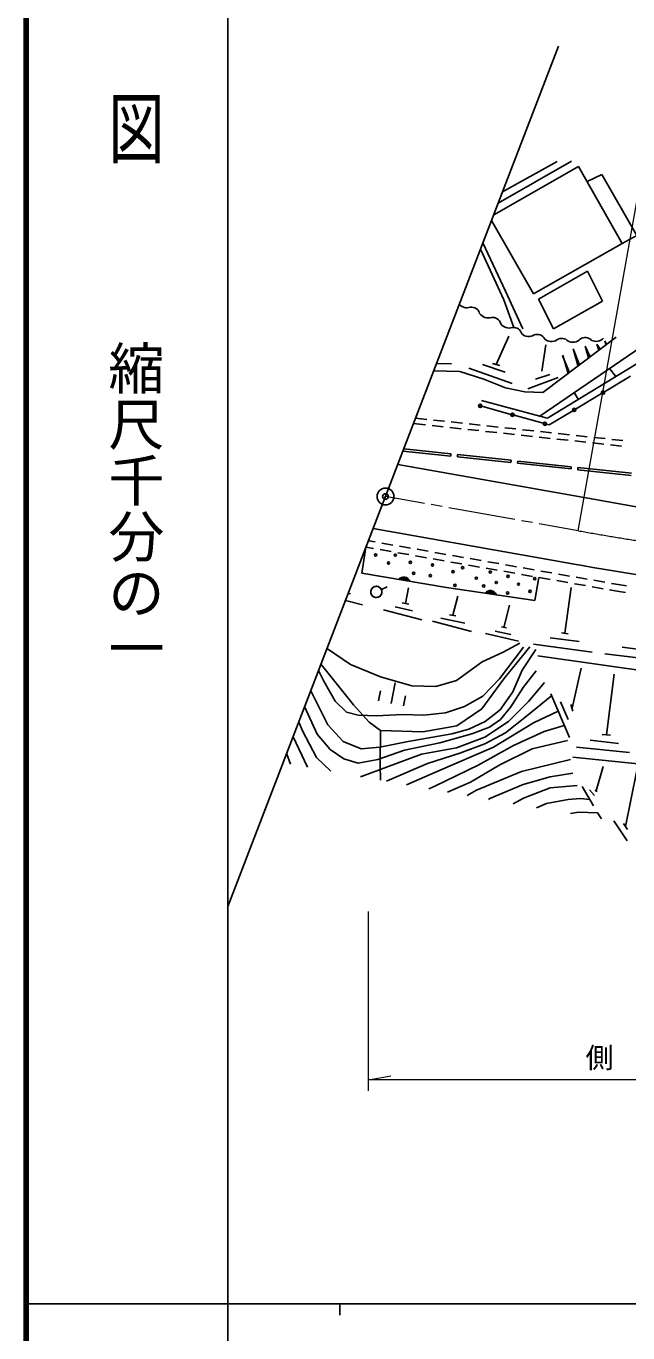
# Model space of a CAD drawing. Units: millimetres, scale not verified. Extents: x 40000 to 680000, y 20000 to 380000.
# Drawn here: x 40000 to 93703, y 202409 to 319022 of the extents above; entities that cross this region are included whole.
import ezdxf
from ezdxf.enums import TextEntityAlignment as Align

# ---------------------------------------------------------------- set-up
doc = ezdxf.new("R2010")
doc.units = ezdxf.units.MM
doc.header["$LTSCALE"] = 1000
doc.header["$PDMODE"] = 32
doc.header["$PDSIZE"] = 500
doc.linetypes.add('CHAIN', pattern=[18.5, 12, -1.5, 3.5, -1.5])
for name, color, linetype, lineweight in [('M-BGD', 7, 'Continuous', 25), ('M-BMK', 2, 'CHAIN', 13), ('M-BMK-OTRS', 5, 'Continuous', 25), ('M-BMK-SRVR', 3, 'Continuous', 25), ('M-STR-HTXT', 7, 'Continuous', 13), ('M-STR-STRC', 7, 'Continuous', 25), ('M-TTL', 2, 'Continuous', 140), ('M-TTL-BAND', 7, 'Continuous', 25)]:
    doc.layers.add(name, color=color, linetype=linetype, lineweight=lineweight)
doc.styles.add('@ＭＳ ゴシック', font='')
doc.styles.add('ＭＳ ゴシック', font='')
doc.styles.get('@ＭＳ ゴシック').set_extended_font_data('@MS Gothic')
doc.styles.get('ＭＳ ゴシック').set_extended_font_data('MS Gothic')

msp = doc.modelspace()

# ---------------------------------------------------------------- linework, layer by layer
at = {"layer": 'M-BGD'}
for p, q in [((82134, 303234), (88666, 306964)), ((87391, 306940), (82514, 304223)), ((89301, 306499), (81727, 302177)), ((89301, 306499), (93205, 299624)), ((90058, 305166), (91384, 305776)), ((91384, 305776), (94509, 300324)), ((85281, 295123), (81538, 301684)), ((94509, 300324), (93205, 299624)), ((80547, 299108), (82640, 294609)), ((82778, 295371), (80771, 299690)), ((85281, 295123), (93205, 299624)), ((85727, 294666), (90090, 297142)), ((91438, 294474), (90090, 297142)), ((84341, 292021), (82778, 295371)), ((82640, 294609), (83533, 292124)), ((87076, 291998), (85727, 294666)), ((87076, 291998), (91438, 294474)), ((81943, 288818), (83087, 291350)), ((96072, 291202), (85836, 284218)), ((86029, 288226), (86386, 290574)), ((86127, 286338), (92660, 291271)), ((90324, 289507), (89894, 290475)), ((89894, 290475), (90204, 289417)), ((91217, 290182), (90920, 290651)), ((90920, 290651), (91120, 290108)), ((91795, 290618), (91639, 290924)), ((91639, 290924), (91752, 290585)), ((76944, 289735), (76972, 289730)), ((86524, 284042), (95651, 289608)), ((88496, 288127), (87878, 289591)), ((87907, 289649), (88373, 288034)), ((89394, 288805), (88824, 290237)), ((88824, 290237), (89252, 288773)), ((76381, 288269), (78718, 288192)), ((76625, 288906), (77961, 288886)), ((78718, 288192), (80856, 287530)), ((79497, 288502), (83380, 287134)), ((80720, 288826), (82764, 288131)), ((81611, 288913), (82275, 288723)), ((92071, 288472), (92618, 287759)), ((80856, 287530), (82769, 286745)), ((84785, 286662), (87476, 287679)), ((85468, 287512), (86749, 287938)), ((82769, 286745), (84502, 286397)), ((84502, 286397), (86127, 286338)), ((88910, 286315), (89281, 285724)), ((85836, 284218), (80626, 285625)), ((75640, 283442), (74569, 283558)), ((75760, 283932), (74755, 284041)), ((77231, 283270), (76237, 283378)), ((77350, 283760), (76356, 283868)), ((78941, 283588), (77947, 283695)), ((80532, 283416), (79538, 283523)), ((85836, 284218), (86524, 284042)), ((78821, 283098), (77827, 283206)), ((80412, 282926), (79418, 283033)), ((82003, 282753), (81009, 282861)), ((82123, 283243), (81128, 283351)), ((83594, 282581), (82599, 282689)), ((83713, 283071), (82719, 283179)), ((85184, 282409), (84190, 282517)), ((85304, 282899), (84310, 283007)), ((86775, 282237), (85781, 282344)), ((86895, 282727), (85900, 282834)), ((88485, 282555), (87491, 282662)), ((90076, 282382), (89082, 282490)), ((91667, 282210), (90673, 282318)), ((77892, 280651), (73627, 281106)), ((77913, 280849), (73701, 281299)), ((88366, 282065), (87371, 282172)), ((89956, 281892), (88962, 282000)), ((91547, 281720), (90553, 281828)), ((93138, 281548), (92144, 281656)), ((93257, 282038), (92263, 282146)), ((77892, 280651), (77913, 280849)), ((78488, 280587), (78509, 280786)), ((83261, 280077), (78488, 280587)), ((83282, 280276), (78509, 280786)), ((83261, 280077), (83282, 280276)), ((83858, 280013), (83879, 280212)), ((88630, 279504), (83858, 280013)), ((88652, 279703), (83879, 280212)), ((88630, 279504), (88652, 279703)), ((89227, 279440), (89248, 279639)), ((94000, 278930), (89227, 279440)), ((94021, 279129), (89248, 279639)), ((71157, 272990), (70548, 273097)), ((72733, 272714), (71748, 272887)), ((70331, 272533), (69953, 270196)), ((71000, 272409), (70329, 272527)), ((72576, 272132), (71591, 272305)), ((74152, 271856), (73167, 272028)), ((74309, 272437), (73324, 272610)), ((75728, 271579), (74743, 271752)), ((75885, 272161), (74900, 272333)), ((77461, 271884), (76476, 272057)), ((79037, 271607), (78052, 271780)), ((77304, 271302), (76319, 271475)), ((78880, 271026), (77895, 271199)), ((80456, 270749), (79471, 270922)), ((80613, 271331), (79628, 271504)), ((82032, 270473), (81047, 270645)), ((82189, 271054), (81204, 271227)), ((83765, 270778), (82780, 270951)), ((85341, 270501), (84356, 270674)), ((83608, 270196), (82623, 270369)), ((85184, 269919), (84199, 270092)), ((85399, 267776), (85752, 269820)), ((86759, 269643), (85775, 269816)), ((86916, 270225), (85931, 270397)), ((88335, 269366), (87350, 269539)), ((88492, 269948), (87507, 270121)), ((90068, 269671), (89083, 269844)), ((91644, 269395), (90659, 269568)), ((68747, 268412), (68959, 268366)), ((71707, 268749), (72230, 268999)), ((73849, 267511), (74128, 268901)), ((88077, 264839), (88651, 268929)), ((89911, 269090), (88926, 269263)), ((91487, 268813), (90502, 268986)), ((92750, 268592), (92078, 268709)), ((92844, 269184), (92235, 269291)), ((93492, 268485), (92750, 268592)), ((93580, 269079), (92844, 269184)), ((68499, 267768), (70016, 267368)), ((72936, 267191), (74471, 266851)), ((73547, 267571), (74151, 267450)), ((78068, 266444), (78535, 268142)), ((82647, 265367), (83153, 267341)), ((71908, 266925), (75317, 266052)), ((76266, 265925), (79760, 265003)), ((77010, 266184), (79156, 265754)), ((77796, 266498), (78340, 266389)), ((81011, 264815), (83955, 264130)), ((81870, 265020), (83260, 264741)), ((82420, 265413), (82874, 265322)), ((87775, 264889), (88379, 264789)), ((84387, 263607), (82240, 260785)), ((82571, 263162), (84056, 263945)), ((82648, 260788), (84964, 263637)), ((85289, 263861), (90524, 263154)), ((89363, 264119), (86762, 264447)), ((95922, 263254), (93192, 263587)), ((66862, 263510), (66902, 263450)), ((66902, 263450), (68944, 262054)), ((80699, 262303), (82571, 263162)), ((84273, 261556), (85475, 263389)), ((85662, 262821), (104155, 260216)), ((91637, 263017), (97095, 262351)), ((66576, 260558), (66098, 261521)), ((66613, 261721), (66312, 262079)), ((69222, 258458), (66613, 261721)), ((68944, 262054), (71616, 260945)), ((78423, 260629), (80699, 262303)), ((83437, 259628), (84273, 261556)), ((84365, 259989), (85509, 261497)), ((88720, 258163), (89535, 261728)), ((67590, 258795), (66576, 260558)), ((71616, 260945), (74417, 260161)), ((72568, 258580), (72938, 260423)), ((74417, 260161), (76563, 260080)), ((76563, 260080), (78423, 260629)), ((80667, 258090), (82648, 260788)), ((82240, 260785), (80752, 259239)), ((86276, 260447), (84823, 258756)), ((91787, 255787), (92480, 261201)), ((65402, 259712), (66934, 256675)), ((71640, 259713), (71457, 258803)), ((73862, 259267), (73679, 258357)), ((80752, 259239), (79131, 258292)), ((82297, 257997), (83437, 259628)), ((83262, 258282), (84365, 259989)), ((84671, 257456), (86889, 259264)), ((86816, 259432), (88490, 255554)), ((64857, 258295), (65962, 255835)), ((68599, 257798), (67590, 258795)), ((69626, 257528), (68599, 257798)), ((70600, 256899), (69222, 258458)), ((77430, 257743), (75479, 257530)), ((79131, 258292), (77430, 257743)), ((78444, 256574), (80667, 258090)), ((80980, 256978), (82297, 257997)), ((82326, 257139), (83262, 258282)), ((84823, 258756), (83052, 256966)), ((87484, 257885), (85281, 256845)), ((87684, 258713), (88379, 257133)), ((88612, 258488), (88806, 257904)), ((64663, 256123), (64327, 256916)), ((66934, 256675), (68281, 255186)), ((71302, 257478), (69626, 257528)), ((71620, 256169), (70600, 256899)), ((73552, 257599), (71302, 257478)), ((75479, 257530), (73552, 257599)), ((75417, 256048), (78444, 256574)), ((79516, 256288), (80980, 256978)), ((83052, 256966), (80926, 255574)), ((81350, 256466), (82326, 257139)), ((85281, 256845), (81698, 254686)), ((82795, 255959), (84671, 257456)), ((88029, 256622), (86230, 256082)), ((63818, 255591), (65102, 252894)), ((65924, 253752), (64663, 256123)), ((65962, 255835), (67126, 254461)), ((71584, 253087), (71620, 256169)), ((71620, 256169), (75417, 256048)), ((74096, 255173), (77978, 255870)), ((76916, 255075), (79788, 255857)), ((77978, 255870), (79516, 256288)), ((80926, 255574), (78398, 254615)), ((79788, 255857), (81350, 256466)), ((80941, 254973), (82795, 255959)), ((86230, 256082), (83483, 254833)), ((91424, 255821), (92150, 255754)), ((67126, 254461), (68347, 253646)), ((68281, 255186), (69905, 254539)), ((69905, 254539), (71579, 254673)), ((71375, 253581), (73767, 254404)), ((71579, 254673), (74096, 255173)), ((73767, 254404), (76916, 255075)), ((78398, 254615), (75297, 254043)), ((81698, 254686), (76731, 252533)), ((78711, 254145), (80941, 254973)), ((83483, 254833), (80330, 253076)), ((82277, 253103), (85170, 254532)), ((85170, 254532), (88306, 255271)), ((89133, 254685), (93863, 254203)), ((90346, 255298), (92853, 254990)), ((63272, 254067), (63254, 254125)), ((63603, 253161), (63272, 254067)), ((67189, 252523), (65924, 253752)), ((68347, 253646), (69626, 253253)), ((69626, 253253), (71375, 253581)), ((71613, 251737), (71584, 253087)), ((75297, 254043), (72158, 252881)), ((72423, 251768), (75813, 253233)), ((75813, 253233), (78711, 254145)), ((80330, 253076), (76475, 251192)), ((79660, 251565), (82277, 253103)), ((88571, 253579), (84202, 252509)), ((88796, 253780), (104849, 252115)), ((69928, 252052), (69834, 252053)), ((72158, 252881), (69928, 252052)), ((76731, 252533), (73956, 251321)), ((84202, 252509), (80183, 250839)), ((84354, 251331), (86774, 252044)), ((86774, 252044), (88794, 252357)), ((90859, 250782), (91512, 252962)), ((93498, 247596), (94513, 252593)), ((72150, 251642), (72423, 251768)), ((76475, 251192), (75939, 250968)), ((77605, 250672), (79660, 251565)), ((80183, 250839), (79356, 250361)), ((81388, 250089), (84354, 251331)), ((86773, 251046), (84391, 250126)), ((89169, 251244), (86773, 251046)), ((89632, 251160), (90649, 249438)), ((90275, 250875), (90717, 250358)), ((90788, 250870), (90929, 250694)), ((81270, 250020), (81388, 250089)), ((84391, 250126), (83458, 249632)), ((85544, 249261), (86449, 249636)), ((86449, 249636), (88368, 250007)), ((88368, 250007), (89453, 250100)), ((89453, 250100), (90307, 250016)), ((88569, 248745), (89291, 248862)), ((89291, 248862), (91003, 248824)), ((91003, 248824), (91363, 248296)), ((92441, 248109), (93629, 246324)), ((93324, 247851), (93672, 247342))]:
    msp.add_line(p, q, dxfattribs=at)
msp.add_lwpolyline([(85399, 267776), (77524, 268924), (69953, 270196)], dxfattribs=at)
msp.add_lwpolyline([(71707, 268749), (71657, 268833), (71591, 268906), (71512, 268964), (71423, 269005), (71328, 269029), (71230, 269033), (71133, 269019), (71041, 268985), (70957, 268935), (70885, 268868), (70826, 268790), (70785, 268701), (70761, 268606), (70757, 268508), (70772, 268411), (70805, 268319), (70856, 268235), (70922, 268162), (71001, 268104), (71089, 268063), (71185, 268039), (71283, 268035), (71379, 268049), (71472, 268083), (71555, 268134), (71628, 268200), (71686, 268279), (71728, 268367), (71751, 268462), (71755, 268560), (71741, 268657)], close=True, dxfattribs=at)
for centre, radius in [((71192, 271817), 100), ((72951, 271810), 100), ((72340, 271115), 100), ((74299, 271162), 100), ((76264, 270925), 100), ((78954, 270699), 100), ((74576, 270194), 100), ((76076, 269988), 100), ((78095, 270337), 100), ((80180, 269761), 100), ((81420, 270298), 100), ((81958, 269373), 100), ((83010, 269916), 100), ((85392, 269721), 100), ((71256, 268534), 500), ((78268, 269126), 100), ((80838, 269058), 100), ((82971, 268441), 100), ((83940, 269226), 100), ((84974, 268579), 100)]:
    msp.add_circle(centre, radius, dxfattribs=at)
for centre, radius, start, end in [((79349, 294816), 928, 221.95025, 288.40677), ((79740, 293182), 759, 14.01277, 97.39187), ((81229, 293909), 928, 215.816, 288.40677), ((81620, 292276), 759, 14.01277, 97.39187), ((83109, 293003), 928, 215.816, 288.40677), ((83500, 291369), 759, 14.01277, 97.39187), ((84843, 292255), 928, 229.13276, 301.72353), ((85600, 290756), 759, 27.32953, 110.70863), ((86882, 291806), 928, 229.13276, 301.72353), ((87808, 290397), 759, 41.90162, 125.28072), ((88784, 291736), 928, 243.70485, 316.29562), ((89894, 290475), 759, 41.90162, 125.28072), ((90870, 291814), 928, 243.70485, 316.29562), ((73694, 269297), 567, 18.53374, 142.38877), ((73694, 269297), 453, 26.49313, 134.42937), ((73694, 269297), 340, 42.1185, 118.804), ((81423, 268086), 567, 19.78131, 143.63633), ((81423, 268086), 453, 27.7407, 135.67694), ((81423, 268086), 340, 43.36607, 120.05157)]:
    msp.add_arc(centre, radius, start, end, dxfattribs=at)
at = {"layer": 'M-BMK'}
for p, q in [((75550, 276429), (72067, 277048)), ((77125, 276149), (76140, 276324)), ((83623, 274994), (77716, 276044)), ((85198, 274714), (84214, 274889)), ((89272, 273990), (85789, 274609))]:
    msp.add_line(p, q, dxfattribs=at)
msp.add_arc((140024, 559515), 290000, 259.92098, 267.34749, dxfattribs=at)
at = {"layer": 'M-BMK-OTRS'}
msp.add_line((87520, 317246), (58000, 240457), dxfattribs=at)
at = {"layer": 'M-BMK-SRVR'}
msp.add_circle((72067, 277048), 750, dxfattribs=at)
msp.add_point((72067, 277048), dxfattribs=at)
at = {"layer": 'M-STR-HTXT'}
for p, q in [((89272, 273990), (94522, 303527)), ((70548, 224000), (70548, 240000)), ((70548, 225000), (72548, 225350)), ((126789, 225000), (70548, 225000))]:
    msp.add_line(p, q, dxfattribs=at)
at = {"layer": 'M-STR-STRC'}
for p, q in [((91619, 286393), (93937, 287779)), ((89044, 284853), (91362, 286239)), ((80661, 285096), (83263, 284377)), ((86674, 283436), (88787, 284700)), ((83553, 284298), (86155, 283579)), ((86444, 283499), (86674, 283436)), ((89797, 276944), (73163, 279900)), ((89797, 276944), (95450, 275950)), ((88747, 271036), (70970, 274196))]:
    msp.add_line(p, q, dxfattribs=at)
for centre, radius in [((91490, 286316), 150), ((91490, 286316), 120), ((91490, 286316), 100), ((80516, 285136), 150), ((80516, 285136), 120), ((80516, 285136), 100), ((88916, 284776), 150), ((88916, 284776), 120), ((88916, 284776), 100), ((83408, 284337), 150), ((83408, 284337), 120), ((83408, 284337), 100), ((86300, 283539), 150), ((86300, 283539), 120), ((86300, 283539), 100)]:
    msp.add_circle(centre, radius, dxfattribs=at)
msp.add_arc((155098, 652353), 387046, 260.12903, 262.32714, dxfattribs=at)
at = {"layer": 'M-TTL'}
msp.add_line((40000, 380000), (40000, 20000), dxfattribs=at)
at = {"layer": 'M-TTL-BAND'}
for p, q in [((58000, 370000), (58000, 20000)), ((40000, 205000), (579000, 205000)), ((68000, 205000), (68000, 204000))]:
    msp.add_line(p, q, dxfattribs=at)

# ---------------------------------------------------------------- texts
at = {"layer": 'M-STR-HTXT', "style": 'ＭＳ ゴシック'}
msp.add_text('側\u3000溝\u3000L=56.0', height=1833, dxfattribs=at).set_placement((98669, 225500), align=Align.BOTTOM_CENTER)
at = {"layer": 'M-TTL-BAND', "style": '@ＭＳ ゴシック', "width": 1.4}
msp.add_text('平  面  図', height=3666, rotation=270, dxfattribs=at).set_placement((49777, 306475), align=Align.MIDDLE_RIGHT)
at = {"layer": 'M-TTL-BAND', "style": '@ＭＳ ゴシック'}
msp.add_text('縮尺千分の一', height=3666, rotation=270, dxfattribs=at).set_placement((49777, 261030), align=Align.MIDDLE_RIGHT)

doc.saveas('drawing.dxf')
